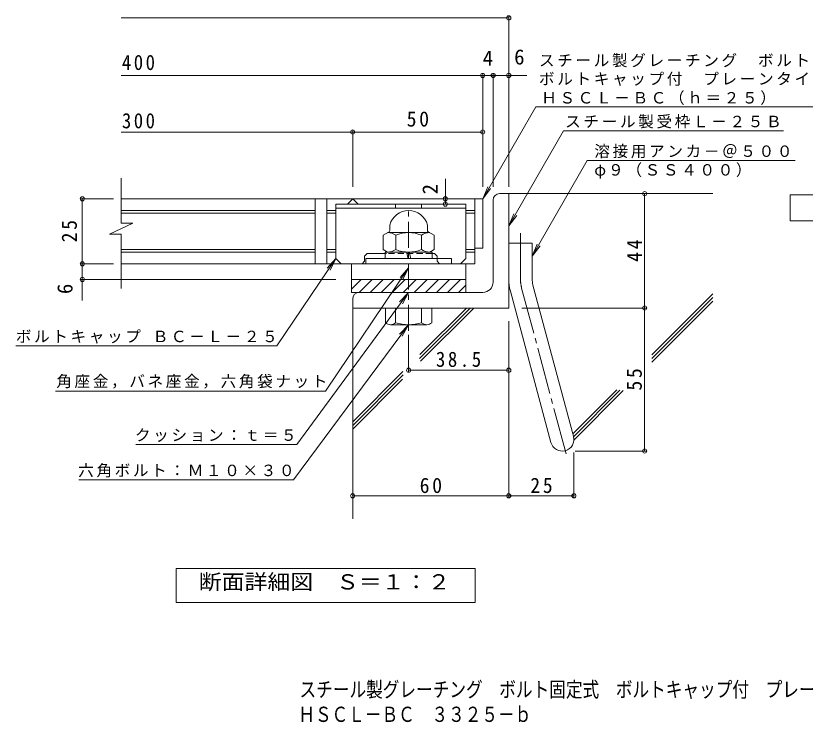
# Model space of a CAD drawing. Units: millimetres on the paper, enlarged 10 times, with parts at other scales. Extents: x -1347 to 1783, y -1350 to 1349.
# Drawn here: x -1347 to 171, y -1350 to 8 of the extents above; entities that cross this region are included whole.
import ezdxf
from ezdxf.enums import TextEntityAlignment as Align

# ---------------------------------------------------------------- set-up
doc = ezdxf.new("R2010")
doc.units = ezdxf.units.MM
doc.header["$LTSCALE"] = 10
doc.header["$PDMODE"] = 32
doc.header["$PDSIZE"] = 8
for name, pattern in [('CHAIN1', [8, 5, -1, 1, -1]), ('CHAIN2', [12, 9, -1, 1, -1]), ('DASHED1', [1.8, 1.2, -0.6])]:
    doc.linetypes.add(name, pattern=pattern)
for name, color, linetype, lineweight in [('D-0', 3, 'Continuous', 9), ('D-1', 2, 'Continuous', 9), ('D-2', 3, 'Continuous', 9), ('D-4', 7, 'Continuous', 9), ('D-5', 7, 'Continuous', 9), ('D-6', 6, 'Continuous', 9)]:
    doc.layers.add(name, color=color, linetype=linetype, lineweight=lineweight)
doc.layers.add('F-F_F-Fﾚｲﾔ', color=2, linetype='Continuous')
doc.styles.add('ＭＳ ゴシック', font='')
doc.styles.get('ＭＳ ゴシック').set_extended_font_data('MS Gothic')

msp = doc.modelspace()

# ---------------------------------------------------------------- linework, layer by layer
at = {"layer": 'D-0'}
msp.add_lwpolyline([(-709.63, -353.73), (-699.42, -343.52), (-689.2, -353.73)], dxfattribs=at)
at = {"layer": 'D-1'}
for p, q in [((-416.92, -333.52), (-399.42, -333.52)), ((-399.42, -553.52), (-399.42, -333.52)), ((-429.42, -503.52), (-429.42, -346.02)), ((-731.92, -353.73), (-481.92, -353.73)), ((-731.92, -353.73), (-731.92, -458.07)), ((-731.92, -361.23), (-481.92, -361.23)), ((-616.94, -361.23), (-616.94, -353.73)), ((-566.94, -361.23), (-566.94, -353.73)), ((-481.92, -353.73), (-481.92, -458.07)), ((-628.17, -404.59), (-628.17, -393.92)), ((-555.67, -404.59), (-555.67, -393.92)), ((-551.36, -408.52), (-632.47, -408.52)), ((-554.42, -406.75), (-542.84, -413.44)), ((-616.45, -413.44), (-616.45, -441.1)), ((-567.38, -413.44), (-567.38, -441.1)), ((-542.84, -413.44), (-542.84, -441.1)), ((-399.42, -428.52), (-354.42, -428.52)), ((-354.42, -497.59), (-354.42, -428.52)), ((-676.47, -453.52), (-671.47, -448.52)), ((-676.47, -463.52), (-676.47, -453.52)), ((-634.55, -448.52), (-671.47, -448.52)), ((-632.47, -446.02), (-640.99, -441.1)), ((-546.92, -446.02), (-636.92, -446.02)), ((-636.92, -458.52), (-636.92, -446.02)), ((-596.18, -446.02), (-592.83, -458.52)), ((-591, -446.02), (-587.65, -458.52)), ((-551.36, -446.02), (-542.84, -441.1)), ((-546.92, -458.52), (-546.92, -446.02)), ((-542.36, -448.52), (-546.92, -448.52)), ((-537.36, -453.52), (-542.36, -448.52)), ((-537.36, -458.52), (-537.36, -453.52)), ((-721.47, -468.52), (-731.92, -458.07)), ((-681.47, -468.52), (-721.47, -468.52)), ((-676.47, -463.52), (-681.47, -468.52)), ((-674.42, -458.52), (-674.42, -468.52)), ((-509.42, -458.52), (-674.42, -458.52)), ((-492.36, -468.52), (-532.36, -468.52)), ((-509.42, -468.52), (-509.42, -458.52)), ((-492.36, -468.52), (-481.92, -458.07)), ((-701.92, -517.2), (-683.23, -498.52)), ((-701.92, -498.52), (-481.92, -498.52)), ((-687.02, -523.52), (-662.02, -498.52)), ((-665.81, -523.52), (-640.81, -498.52)), ((-644.59, -523.52), (-619.59, -498.52)), ((-623.38, -523.52), (-598.38, -498.52)), ((-602.17, -523.52), (-577.17, -498.52)), ((-580.96, -523.52), (-555.96, -498.52)), ((-559.74, -523.52), (-534.74, -498.52)), ((-538.53, -523.52), (-513.53, -498.52)), ((-517.32, -523.52), (-492.32, -498.52)), ((-481.92, -523.52), (-481.92, -498.52)), ((-496.1, -523.52), (-481.92, -509.33)), ((-352.88, -509.24), (-274.92, -800.19)), ((-396.35, -520.89), (-318.39, -811.84)), ((-699.42, -536.02), (-699.42, -553.52)), ((-399.42, -553.52), (-699.42, -553.52)), ((-636.34, -581.8), (-636.34, -553.52)), ((-616.92, -553.52), (-616.92, -581.8)), ((-566.92, -553.52), (-566.92, -581.8)), ((-547.49, -581.8), (-547.49, -553.52)), ((-626.63, -585.52), (-557.2, -585.52))]:
    msp.add_line(p, q, dxfattribs=at)
at = {"layer": 'D-1', "linetype": 'CHAIN1'}
msp.add_line((-591.92, -597.67), (-591.92, -368.21), dxfattribs=at)
at = {"layer": 'D-1', "linetype": 'CHAIN2'}
for p, q in [((-376.92, -497.59), (-376.92, -409.49)), ((-374.62, -515.06), (-287.31, -840.9))]:
    msp.add_line(p, q, dxfattribs=at)
at = {"layer": 'D-1', "linetype": 'DASHED1'}
for p, q in [((-546.92, -448.52), (-636.92, -448.52)), ((-537.36, -463.52), (-537.36, -458.52)), ((-537.36, -463.52), (-532.36, -468.52))]:
    msp.add_line(p, q, dxfattribs=at)
at = {"layer": 'D-1'}
for points in [[(-629.42, -406.75), (-640.99, -413.44), (-640.99, -441.1)], [(-449.42, -523.52), (-701.92, -523.52), (-701.92, -498.52)]]:
    msp.add_lwpolyline(points, dxfattribs=at)
for centre, radius, start, end in [((-416.92, -346.02), 12.5, 90, 180), ((-591.92, -403.52), 37.5, 14.83513, 165.16487), ((-632.47, -437.04), 28.53, 55.8457, 90), ((-630.67, -404.59), 2.5, 300.00003, 0), ((-591.92, -472.16), 63.65, 67.32364, 112.67636), ((-551.36, -437.04), 28.53, 90, 124.1543), ((-553.17, -404.59), 2.5, 180, 239.99997), ((-632.47, -417.49), 28.53, 270, 304.1543), ((-591.92, -382.37), 63.65, 247.32362, 292.67636), ((-551.36, -417.49), 28.53, 235.8457, 270), ((-309.42, -497.59), 90, 180, 195), ((-309.42, -497.59), 45, 180, 195.00002), ((-449.42, -503.52), 20, 270, 0), ((-686.92, -536.02), 12.5, 90, 180), ((-626.63, -570.97), 14.55, 228.1237, 311.87611), ((-591.92, -499.57), 85.95, 253.09029, 286.90971), ((-557.2, -570.97), 14.55, 228.12389, 311.8763), ((-296.66, -806.02), 22.5, 195.00014, 14.99991)]:
    msp.add_arc(centre, radius, start, end, dxfattribs=at)
at = {"layer": 'D-1', "linetype": 'CHAIN2'}
msp.add_arc((-309.42, -497.59), 67.5, 180, 194.99995, dxfattribs=at)
at = {"layer": 'D-2'}
for p, q in [((-1144.59, -390.67), (-1144.59, -303.52)), ((-449.42, -343.52), (-1144.59, -343.52)), ((-771.92, -343.52), (-771.92, -468.52)), ((-749.42, -343.52), (-749.42, -468.52)), ((-464.42, -343.52), (-464.42, -468.52)), ((-449.42, -343.52), (-449.42, -438.52)), ((-771.92, -366.02), (-1144.59, -366.02)), ((-771.92, -371.02), (-1144.59, -371.02)), ((-731.92, -366.02), (-749.42, -366.02)), ((-731.92, -371.02), (-749.42, -371.02)), ((-481.92, -366.02), (-464.42, -366.02)), ((-464.42, -371.02), (-481.92, -371.02)), ((-1166.7, -411.38), (-1144.59, -411.38)), ((-1144.59, -516.02), (-1144.59, -411.38)), ((-449.42, -438.52), (-464.42, -438.52)), ((-771.92, -441.02), (-1144.59, -441.02)), ((-771.92, -446.02), (-1144.59, -446.02)), ((-731.92, -441.02), (-749.42, -441.02)), ((-731.92, -446.02), (-749.42, -446.02)), ((-464.42, -441.02), (-481.92, -441.02)), ((-464.42, -446.02), (-481.92, -446.02)), ((-464.42, -468.52), (-1144.59, -468.52)), ((-701.92, -498.52), (-701.92, -468.52)), ((-481.92, -498.52), (-481.92, -468.52))]:
    msp.add_line(p, q, dxfattribs=at)
msp.add_lwpolyline([(-1166.7, -411.38), (-1122.1, -390.67), (-1144.59, -390.67)], dxfattribs=at)
at = {"layer": 'D-4'}
for p, q in [((-1144.59, 4.35), (-399.42, 4.35)), ((-399.42, -320.56), (-399.42, 7.35)), ((-449.42, -320.56), (-449.42, -103.35)), ((-429.42, -320.56), (-429.42, -103.35)), ((-1144.59, -106.35), (-364.53, -106.35)), ((-699.42, -320.56), (-699.42, -212.1)), ((-1144.59, -215.1), (-449.42, -215.1)), ((-138.14, -828.52), (-138.14, -333.52)), ((-1159.3, -343.52), (-1222.3, -343.52)), ((-1219.3, -539.3), (-1219.3, -343.52)), ((-521.33, -353.73), (-521.33, -343.52)), ((-1159.3, -468.52), (-1222.3, -468.52)), ((-731.92, -498.52), (-1222.3, -498.52)), ((-374.42, -553.52), (-135.14, -553.52)), ((-399.42, -578.52), (-399.42, -917.58)), ((-591.92, -605.18), (-591.92, -676.1)), ((-591.92, -673.1), (-399.42, -673.1)), ((-274.16, -831.02), (-274.16, -917.58)), ((-271.66, -828.52), (-135.14, -828.52)), ((-699.42, -914.58), (-274.16, -914.58))]:
    msp.add_line(p, q, dxfattribs=at)
at = {"layer": 'D-4', "color": 2}
msp.add_lwpolyline([(-1038.91, -1119.43), (-1038.91, -1054.43), (-463.91, -1054.43), (-463.91, -1119.43)], close=True, dxfattribs=at)
at = {"layer": 'D-4'}
for p in [(-399.42, 4.35), (-449.42, -106.35), (-429.42, -106.35), (-399.42, -106.35), (-699.42, -215.1), (-449.42, -215.1), (-138.14, -333.52), (-1219.3, -343.52), (-521.33, -343.52), (-521.33, -353.73), (-1219.3, -468.52), (-1219.3, -498.52), (-138.14, -553.52), (-591.92, -673.1), (-399.42, -673.1), (-138.14, -828.52), (-699.42, -914.58), (-399.42, -914.58), (-274.16, -914.58)]:
    msp.add_point(p, dxfattribs=at)
at = {"layer": 'D-5'}
for p, q in [((-449.42, -343.52), (-347.32, -166.68)), ((396.71, -166.68), (-347.32, -166.68)), ((-399.42, -395.68), (-293.99, -213.09)), ((-293.99, -213.09), (128.82, -213.09)), ((-248.56, -270.17), (-354.42, -453.52)), ((-248.56, -270.17), (150.95, -270.17)), ((-521.33, -343.52), (-521.33, -305.11)), ((-449.42, -343.52), (-439.85, -320.42)), ((-449.42, -343.52), (-434.2, -323.68)), ((-399.42, -395.68), (-389.85, -372.59)), ((-399.42, -395.68), (-384.2, -375.85)), ((-354.42, -453.52), (-344.85, -430.42)), ((-354.42, -453.52), (-339.2, -433.68)), ((-731.92, -458.07), (-748.48, -476.8)), ((-591.92, -476.02), (-608.48, -494.74)), ((-591.92, -523.52), (-609.24, -541.55)), ((-591.92, -585.52), (-609.3, -603.49)), ((-1347.19, -626.5), (-845.52, -626.5)), ((-1270.84, -713.1), (-751.82, -713.1)), ((-1116.45, -815.7), (-806.92, -815.7)), ((-1226.27, -883.91), (-813.13, -883.91))]:
    msp.add_line(p, q, dxfattribs=at)
at = {"layer": 'D-5', "color": 2}
msp.add_lwpolyline([(141.65, -386.02), (141.65, -336.02), (366.65, -336.02), (366.65, -386.02)], close=True, dxfattribs=at)
at = {"layer": 'D-5'}
for points in [[(-845.52, -626.5), (-731.92, -458.07), (-743.07, -480.44)], [(-751.82, -713.1), (-591.92, -476.02), (-603.07, -498.39)], [(-806.92, -815.7), (-591.92, -523.52), (-603.98, -545.42)], [(-813.13, -883.91), (-591.92, -585.52), (-604.06, -607.37)]]:
    msp.add_lwpolyline(points, dxfattribs=at)
at = {"layer": 'D-6'}
for p, q in [((-399.42, -333.52), (-6.92, -333.52)), ((-124.35, -643.36), (-6.92, -525.93)), ((-699.42, -536.02), (-699.42, -958.84)), ((-124.35, -650.42), (-6.92, -532.99)), ((-124.35, -657.5), (-6.92, -540.07)), ((-570.7, -650.54), (-473.67, -553.52)), ((-570.33, -643.1), (-480.74, -553.52)), ((-568.98, -655.9), (-466.6, -553.52)), ((-699.42, -772.19), (-602.87, -675.64)), ((-699.42, -779.26), (-602.19, -682.04)), ((-699.42, -786.33), (-603.6, -690.52)), ((-276.25, -795.26), (-191.89, -710.9)), ((-274.76, -800.84), (-185.56, -711.64)), ((-274.2, -807.35), (-179.23, -712.38))]:
    msp.add_line(p, q, dxfattribs=at)

# ---------------------------------------------------------------- texts
at = {"layer": 'D-4', "color": 2, "style": 'ＭＳ ゴシック'}
for s, p in [('4', (-449.42, -96.35)), ('6', (-389.03, -94.18))]:
    msp.add_text(s, height=29.33, dxfattribs=at).set_placement(p, align=Align.BOTTOM_LEFT)
for s, p in [('2', (-527.33, -334.91)), ('6', (-1229.3, -526.71))]:
    msp.add_text(s, height=29.33, rotation=90, dxfattribs=at).set_placement(p, align=Align.BOTTOM_LEFT)
at = {"layer": 'D-4', "color": 2, "style": 'ＭＳ ゴシック', "width": 1.1}
msp.add_text('断面詳細図\u3000Ｓ＝１：２', height=29.33, dxfattribs=at).set_placement((-995.48, -1103.46), align=Align.BOTTOM_LEFT)
at = {"layer": 'D-4', "color": 2, "char_height": 29.33, "attachment_point": 7, "style": 'ＭＳ ゴシック'}
for s, insert in [('\\T1.27;\\W0.9;400', (-1143.16, -96.35)), ('\\T1.27;\\W0.9;300', (-1143.16, -208.46)), ('\\T1.27;\\W0.95;50', (-595.67, -205.1)), ('\\T1.28;\\W0.9;38.5', (-539.42, -667.1)), ('\\T1.27;\\W0.95;60', (-570.67, -909.58)), ('\\T1.27;\\W0.95;25', (-358.04, -909.58))]:
    msp.add_mtext(s, dxfattribs=dict(at, insert=insert))
at = {"layer": 'D-4', "color": 2, "char_height": 29.33, "attachment_point": 7, "rotation": 90, "style": 'ＭＳ ゴシック'}
for s, insert in [('\\T1.27;\\W0.95;25', (-1229.3, -427.27)), ('\\T1.27;\\W0.95;44', (-143.14, -464.77)), ('\\T1.27;\\W0.95;55', (-143.14, -712.27))]:
    msp.add_mtext(s, dxfattribs=dict(at, insert=insert))
at = {"layer": 'D-5', "char_height": 21.99, "attachment_point": 7, "style": 'ＭＳ ゴシック'}
for s, insert in [('\\T1.17;スチール製グレーチング\u3000ボルト固定式', (-341.3, -90.94)), ('\\T1.17;ボルトキャップ付\u3000プレーンタイプ\u3000集水桝用', (-341.3, -126.52)), ('\\T1.17;ＨＳＣＬ－ＢＣ（ｈ＝２５）', (-336.97, -163.16)), ('\\T1.17;スチール製受枠Ｌ－２５Ｂ', (-290.88, -208.33)), ('\\T1.17;溶接用アンカ－＠５００', (-234.92, -265.51)), ('\\T1.17;φ９（ＳＳ４００）', (-234.92, -304.83)), ('\\T1.17;ボルトキャップ\\~ＢＣ－Ｌ－２５', (-1347.19, -621.84)), ('\\T1.17;角座金，バネ座金，六角袋ナット', (-1269.3, -708.44)), ('\\T1.17;クッション：ｔ＝５', (-1118.08, -811.04)), ('\\T1.17;六角ボルト：Ｍ１０×３０', (-1227.2, -879.25))]:
    msp.add_mtext(s, dxfattribs=dict(at, insert=insert))
at = {"layer": 'F-F_F-Fﾚｲﾔ', "style": 'ＭＳ ゴシック', "width": 0.8}
for s, p in [('スチール製グレーチング\u3000ボルト固定式\u3000ボルトキャップ付\u3000プレーンタイプ\u3000集水桝用', (-801.65, -1310.3)), ('ＨＳＣＬ－ＢＣ\u3000３３２５－ｂ', (-804.04, -1358.1))]:
    msp.add_text(s, height=29.33, dxfattribs=at).set_placement(p, align=Align.BOTTOM_LEFT)

doc.saveas('drawing.dxf')
